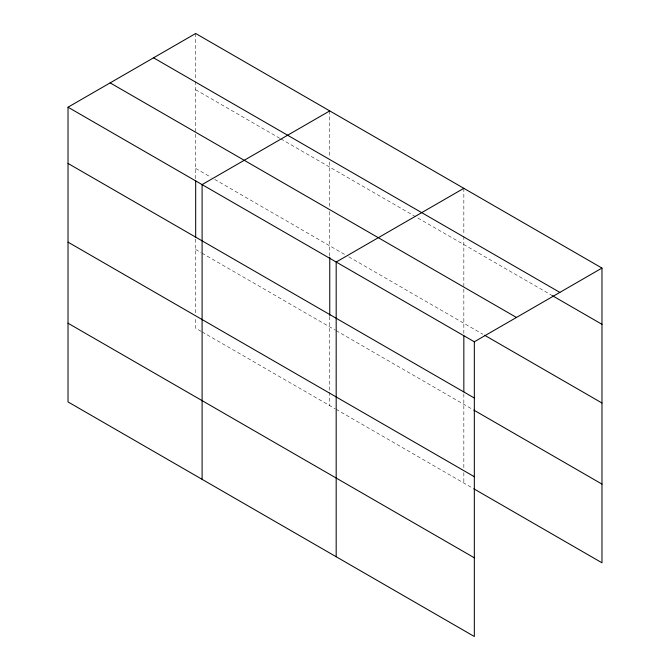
<?xml version="1.0" encoding="UTF-8"?>
<svg xmlns="http://www.w3.org/2000/svg" width="670" height="670" viewBox="0 0 670 670"><rect width="100%" height="100%" fill="white"/><g stroke="black" fill="none" stroke-linecap="round" stroke-linejoin="round"><path stroke-width="0.5" stroke-dasharray="3.35 2.51" d="M195.673 89.738L279.934 138.38M280.839 138.899L552.323 295.646M195.673 168.438L211.075 177.324M214.702 179.418L345.159 254.742M348.785 256.828L482.802 334.204M195.673 249.516L201.117 252.657M202.022 253.185L335.193 330.067M336.097 330.595L472.869 409.554M201.117 331.357L195.673 328.216L195.673 317.865M202.022 331.876L335.193 408.767M336.097 409.295L472.869 488.254M463.841 188.32L463.841 235.187M463.841 236.225L463.841 288.05M463.841 289.088L463.841 333.652M463.841 393.943L463.841 468.539M463.841 472.685L463.841 483.036M329.757 110.91L329.757 157.777M329.757 161.939L329.757 207.533M329.757 211.678L329.757 256.241M329.757 316.533L329.757 391.129M329.757 392.168L329.757 405.626M195.673 33.5L195.673 80.367M195.673 81.405L195.673 133.23M195.673 134.268L195.673 178.831M195.673 239.123L195.673 313.719"/><path stroke-width="1" d="M474.327 476.713L474.327 341.784L68.022 107.2L68.022 401.925L474.327 636.5L474.327 476.713L68.022 242.138M68.022 107.2L195.673 33.5L601.978 268.075L601.978 562.8L473.774 488.773M329.757 110.91L202.097 184.61L202.097 479.335M463.841 188.32L336.181 262.029L336.181 556.745M474.327 341.784L601.978 268.075M153.547 57.821L559.852 292.396M552.323 295.646L601.978 324.314M110.148 82.879L516.453 317.463M484.603 335.243L601.978 403.013M68.022 163.438L474.327 398.022M473.774 410.074L601.978 484.1M68.022 323.225L474.327 557.8M463.841 335.729L463.841 391.866M329.757 257.28L329.757 315.495M195.673 180.908L195.673 237.046"/></g></svg>
